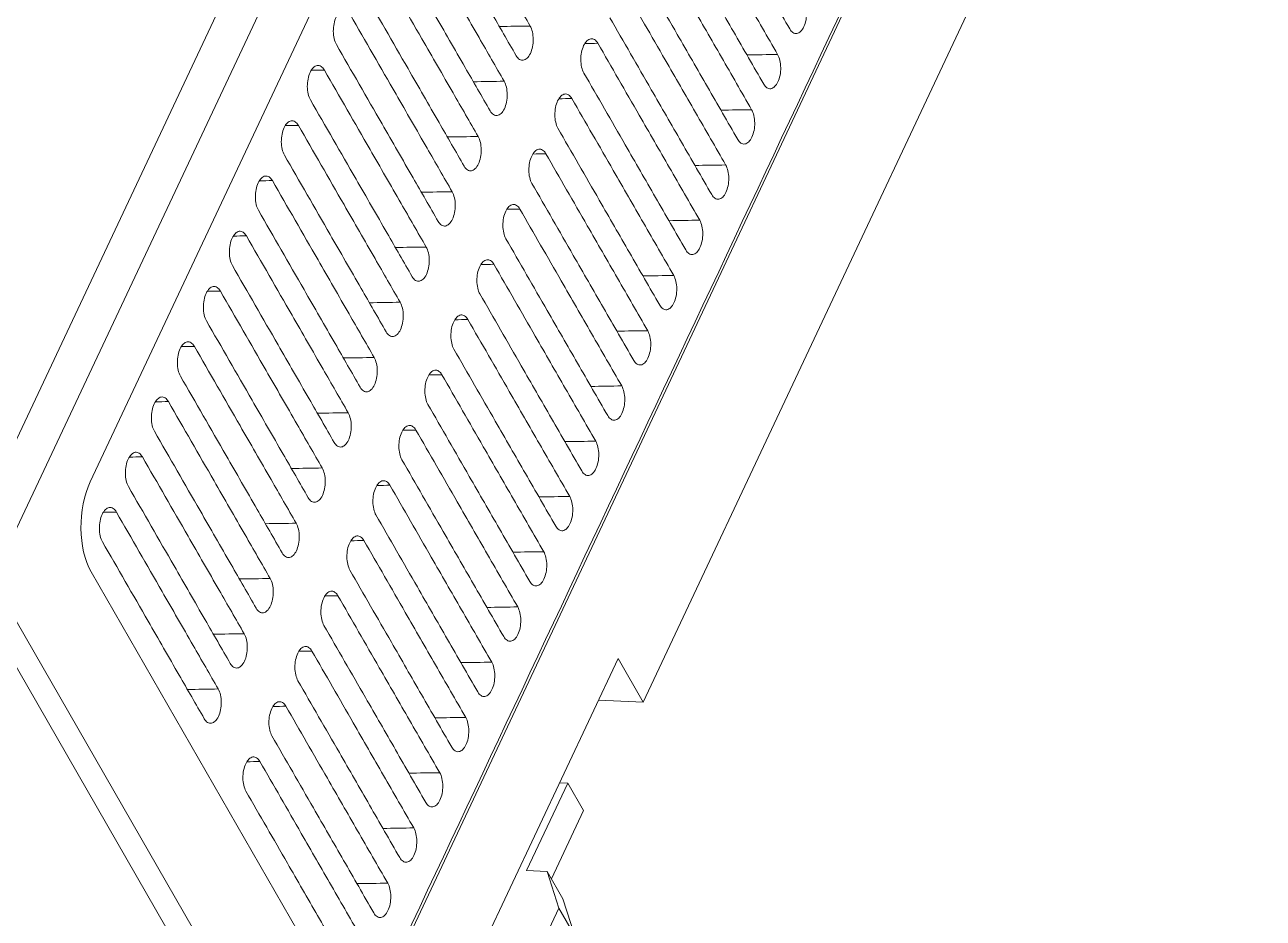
# Model space of a CAD drawing. Header units: millimetres. Extents: x -195 to 1349, y 148 to 750.
# Drawn here: x 685.1 to 746.6, y 566.8 to 611.2 of the extents above; entities that cross this region are included whole.
import ezdxf

# ---------------------------------------------------------------- set-up
doc = ezdxf.new("R2010")
doc.units = ezdxf.units.MM
doc.layers.get('0').update_dxf_attribs({"linetype": 'CONTINUOUS'})
for name, color, linetype, true_color in [('100', 7, 'CONTINUOUS', 0xffffff), ('4', 7, 'CONTINUOUS', 0xffffff), ('55', 7, 'CONTINUOUS', 0xffffff)]:
    doc.layers.add(name, color=color, linetype=linetype, true_color=true_color)

# ---------------------------------------------------------------- blocks, each defined once
blk = doc.blocks.new('gfhgfh')
at = {"layer": '100', "color": 7, "linetype": 'Continuous', "lineweight": 13}
blk.add_line((985.145, 594.333), (1115.238, 666.202), dxfattribs=at)
at = {"layer": '4', "color": 7, "linetype": 'Continuous', "lineweight": 18}
for p, q in [((1115.06, 663.411), (984.91, 591.511)), ((1105.82, 654.978), (993.41, 592.878)), ((989.607, 556.589), (1102.017, 618.689)), ((1076.651, 596.708), (1013.199, 561.654)), ((990.167, 588.313), (986.982, 557.913)), ((1013.525, 564.764), (994.932, 554.493)), ((1013.525, 564.764), (1013.199, 561.654)), ((1011.027, 563.384), (1013.199, 561.654))]:
    blk.add_line(p, q, dxfattribs=at)
at = {"layer": '4', "color": 7, "linetype": 'Continuous', "lineweight": 13}
for p, q in [((979.218, 550.762), (983.502, 591.638)), ((984.91, 591.511), (980.626, 550.636))]:
    blk.add_line(p, q, dxfattribs=at)
at = {"layer": '4', "color": 7, "linetype": 'Continuous', "lineweight": 18}
blk.add_ellipse((993.101, 589.933), major_axis=(2.478, 3.109), ratio=0.514768, start_param=0.892432, end_param=2.463228, dxfattribs=at)
for points, knots in [([(1101.883, 618.796), (1085.848, 609.938), (1069.813, 601.079), (1032.343, 580.379), (1010.908, 568.538), (989.472, 556.696)], [0, 0, 0, 0, 0.427938, 0.427938, 1, 1, 1, 1]), ([(1033.462, 612.408), (1033.265, 610.523), (1033.067, 608.639), (1032.736, 605.471), (1032.601, 604.188), (1032.358, 601.869), (1032.249, 600.833), (1032.141, 599.797)], [0, 0, 0, 0, 0.448302, 0.448302, 0.753513, 0.753513, 1, 1, 1, 1]), ([(1031.678, 611.421), (1031.48, 609.537), (1031.283, 607.653), (1030.951, 604.485), (1030.816, 603.202), (1030.573, 600.883), (1030.465, 599.847), (1030.356, 598.811)], [0, 0, 0, 0, 0.448302, 0.448302, 0.753513, 0.753513, 1, 1, 1, 1]), ([(1030.142, 610.573), (1029.945, 608.689), (1029.747, 606.804), (1029.415, 603.637), (1029.281, 602.354), (1029.038, 600.035), (1028.929, 598.999), (1028.821, 597.963)], [0, 0, 0, 0, 0.448302, 0.448302, 0.753513, 0.753513, 1, 1, 1, 1]), ([(1028.357, 609.587), (1028.16, 607.703), (1027.962, 605.818), (1027.63, 602.651), (1027.496, 601.368), (1027.253, 599.049), (1027.144, 598.013), (1027.036, 596.977)], [0, 0, 0, 0, 0.448302, 0.448302, 0.753513, 0.753513, 1, 1, 1, 1]), ([(1026.822, 608.739), (1026.624, 606.855), (1026.427, 604.97), (1026.095, 601.803), (1025.961, 600.52), (1025.717, 598.201), (1025.609, 597.165), (1025.5, 596.129)], [0, 0, 0, 0, 0.448302, 0.448302, 0.753513, 0.753513, 1, 1, 1, 1]), ([(1025.037, 607.753), (1024.839, 605.869), (1024.642, 603.984), (1024.31, 600.817), (1024.176, 599.534), (1023.933, 597.215), (1023.824, 596.179), (1023.715, 595.143)], [0, 0, 0, 0, 0.448302, 0.448302, 0.753513, 0.753513, 1, 1, 1, 1]), ([(1023.502, 606.905), (1023.514, 607.023), (1023.503, 607.126), (1023.436, 607.294), (1023.38, 607.357), (1023.233, 607.431), (1023.14, 607.443), (1022.935, 607.413), (1022.82, 607.372), (1022.587, 607.244), (1022.468, 607.156), (1022.242, 606.947), (1022.137, 606.827), (1021.953, 606.568), (1021.877, 606.433), (1021.764, 606.166), (1021.729, 606.037), (1021.717, 605.919)], [0, 0, 0, 0, 0.125, 0.125, 0.25, 0.25, 0.375, 0.375, 0.5, 0.5, 0.625, 0.625, 0.75, 0.75, 0.875, 0.875, 1, 1, 1, 1]), ([(1023.502, 606.905), (1023.304, 605.02), (1023.107, 603.136), (1022.775, 599.969), (1022.64, 598.686), (1022.397, 596.367), (1022.289, 595.33), (1022.18, 594.294)], [0, 0, 0, 0, 0.448302, 0.448302, 0.753513, 0.753513, 1, 1, 1, 1]), ([(1020.181, 605.07), (1020.194, 605.189), (1020.183, 605.292), (1020.116, 605.46), (1020.06, 605.522), (1019.913, 605.597), (1019.82, 605.608), (1019.615, 605.579), (1019.5, 605.538), (1019.267, 605.409), (1019.147, 605.321), (1018.922, 605.113), (1018.817, 604.992), (1018.632, 604.733), (1018.557, 604.598), (1018.444, 604.332), (1018.409, 604.203), (1018.396, 604.084)], [0, 0, 0, 0, 0.125, 0.125, 0.25, 0.25, 0.375, 0.375, 0.5, 0.5, 0.625, 0.625, 0.75, 0.75, 0.875, 0.875, 1, 1, 1, 1]), ([(1021.717, 605.919), (1021.519, 604.034), (1021.322, 602.15), (1020.99, 598.982), (1020.855, 597.7), (1020.612, 595.38), (1020.504, 594.344), (1020.395, 593.308)], [0, 0, 0, 0, 0.448302, 0.448302, 0.753513, 0.753513, 1, 1, 1, 1]), ([(1020.181, 605.07), (1019.984, 603.186), (1019.786, 601.302), (1019.454, 598.134), (1019.32, 596.851), (1019.077, 594.532), (1018.968, 593.496), (1018.86, 592.46)], [0, 0, 0, 0, 0.448302, 0.448302, 0.753513, 0.753513, 1, 1, 1, 1]), ([(1018.396, 604.084), (1018.199, 602.2), (1018.001, 600.316), (1017.669, 597.148), (1017.535, 595.865), (1017.292, 593.546), (1017.183, 592.51), (1017.075, 591.474)], [0, 0, 0, 0, 0.448302, 0.448302, 0.753513, 0.753513, 1, 1, 1, 1]), ([(1016.861, 603.236), (1016.873, 603.355), (1016.862, 603.458), (1016.795, 603.625), (1016.74, 603.688), (1016.592, 603.762), (1016.5, 603.774), (1016.294, 603.745), (1016.179, 603.703), (1015.947, 603.575), (1015.827, 603.487), (1015.602, 603.278), (1015.496, 603.158), (1015.312, 602.899), (1015.236, 602.764), (1015.124, 602.498), (1015.088, 602.368), (1015.076, 602.25)], [0, 0, 0, 0, 0.125, 0.125, 0.25, 0.25, 0.375, 0.375, 0.5, 0.5, 0.625, 0.625, 0.75, 0.75, 0.875, 0.875, 1, 1, 1, 1]), ([(1016.861, 603.236), (1016.663, 601.352), (1016.466, 599.467), (1016.134, 596.3), (1016, 595.017), (1015.757, 592.698), (1015.648, 591.662), (1015.539, 590.626)], [0, 0, 0, 0, 0.448302, 0.448302, 0.753513, 0.753513, 1, 1, 1, 1]), ([(1046.416, 602.812), (1046.237, 601.103), (1046.057, 599.394), (1045.748, 596.438), (1045.617, 595.191), (1045.355, 592.696), (1045.225, 591.449), (1045.094, 590.202)], [0, 0, 0, 0, 0.406548, 0.406548, 0.703274, 0.703274, 1, 1, 1, 1]), ([(1013.541, 601.402), (1013.553, 601.52), (1013.542, 601.624), (1013.475, 601.791), (1013.419, 601.854), (1013.272, 601.928), (1013.179, 601.94), (1012.974, 601.91), (1012.859, 601.869), (1012.626, 601.741), (1012.507, 601.653), (1012.281, 601.444), (1012.176, 601.324), (1011.992, 601.065), (1011.916, 600.93), (1011.804, 600.663), (1011.768, 600.534), (1011.756, 600.416)], [0, 0, 0, 0, 0.125, 0.125, 0.25, 0.25, 0.375, 0.375, 0.5, 0.5, 0.625, 0.625, 0.75, 0.75, 0.875, 0.875, 1, 1, 1, 1]), ([(1015.076, 602.25), (1014.879, 600.366), (1014.681, 598.481), (1014.349, 595.314), (1014.215, 594.031), (1013.972, 591.712), (1013.863, 590.676), (1013.754, 589.64)], [0, 0, 0, 0, 0.448302, 0.448302, 0.753513, 0.753513, 1, 1, 1, 1]), ([(1044.88, 601.964), (1044.701, 600.255), (1044.522, 598.546), (1044.212, 595.59), (1044.082, 594.343), (1043.82, 591.848), (1043.689, 590.601), (1043.559, 589.354)], [0, 0, 0, 0, 0.406548, 0.406548, 0.703274, 0.703274, 1, 1, 1, 1]), ([(1013.541, 601.402), (1013.343, 599.517), (1013.146, 597.633), (1012.814, 594.466), (1012.679, 593.183), (1012.436, 590.864), (1012.328, 589.828), (1012.219, 588.792)], [0, 0, 0, 0, 0.448302, 0.448302, 0.753513, 0.753513, 1, 1, 1, 1]), ([(1043.095, 600.978), (1042.916, 599.269), (1042.737, 597.56), (1042.427, 594.604), (1042.297, 593.357), (1042.035, 590.862), (1041.904, 589.615), (1041.774, 588.367)], [0, 0, 0, 0, 0.406548, 0.406548, 0.703274, 0.703274, 1, 1, 1, 1]), ([(1010.22, 599.568), (1010.233, 599.686), (1010.222, 599.789), (1010.155, 599.957), (1010.099, 600.019), (1009.952, 600.094), (1009.859, 600.105), (1009.654, 600.076), (1009.539, 600.035), (1009.306, 599.906), (1009.187, 599.819), (1008.961, 599.61), (1008.856, 599.49), (1008.672, 599.23), (1008.596, 599.096), (1008.483, 598.829), (1008.448, 598.7), (1008.435, 598.582)], [0, 0, 0, 0, 0.125, 0.125, 0.25, 0.25, 0.375, 0.375, 0.5, 0.5, 0.625, 0.625, 0.75, 0.75, 0.875, 0.875, 1, 1, 1, 1]), ([(1011.756, 600.416), (1011.558, 598.531), (1011.361, 596.647), (1011.029, 593.48), (1010.894, 592.197), (1010.651, 589.878), (1010.543, 588.842), (1010.434, 587.805)], [0, 0, 0, 0, 0.448302, 0.448302, 0.753513, 0.753513, 1, 1, 1, 1]), ([(1041.56, 600.13), (1041.381, 598.421), (1041.202, 596.712), (1040.892, 593.756), (1040.761, 592.508), (1040.5, 590.014), (1040.369, 588.767), (1040.238, 587.519)], [0, 0, 0, 0, 0.406548, 0.406548, 0.703274, 0.703274, 1, 1, 1, 1]), ([(1010.22, 599.568), (1010.023, 597.683), (1009.825, 595.799), (1009.493, 592.631), (1009.359, 591.349), (1009.116, 589.029), (1009.007, 587.993), (1008.899, 586.957)], [0, 0, 0, 0, 0.448302, 0.448302, 0.753513, 0.753513, 1, 1, 1, 1]), ([(1030.356, 598.811), (1030.344, 598.693), (1030.355, 598.589), (1030.421, 598.422), (1030.477, 598.359), (1030.625, 598.285), (1030.717, 598.273), (1030.923, 598.303), (1031.038, 598.344), (1031.27, 598.472), (1031.39, 598.56), (1031.615, 598.769), (1031.721, 598.889), (1031.905, 599.148), (1031.981, 599.283), (1032.093, 599.55), (1032.128, 599.679), (1032.141, 599.797)], [0, 0, 0, 0, 0.125, 0.125, 0.25, 0.25, 0.375, 0.375, 0.5, 0.5, 0.625, 0.625, 0.75, 0.75, 0.875, 0.875, 1, 1, 1, 1]), ([(1008.435, 598.582), (1008.238, 596.697), (1008.04, 594.813), (1007.709, 591.645), (1007.574, 590.362), (1007.331, 588.043), (1007.222, 587.007), (1007.114, 585.971)], [0, 0, 0, 0, 0.448302, 0.448302, 0.753513, 0.753513, 1, 1, 1, 1]), ([(1039.775, 599.144), (1039.596, 597.435), (1039.417, 595.726), (1039.107, 592.77), (1038.976, 591.522), (1038.715, 589.028), (1038.584, 587.78), (1038.453, 586.533)], [0, 0, 0, 0, 0.406548, 0.406548, 0.703274, 0.703274, 1, 1, 1, 1]), ([(1006.9, 597.733), (1006.912, 597.852), (1006.901, 597.955), (1006.835, 598.122), (1006.779, 598.185), (1006.631, 598.259), (1006.539, 598.271), (1006.333, 598.242), (1006.218, 598.201), (1005.986, 598.072), (1005.866, 597.984), (1005.641, 597.775), (1005.536, 597.655), (1005.351, 597.396), (1005.275, 597.261), (1005.163, 596.995), (1005.128, 596.866), (1005.115, 596.747)], [0, 0, 0, 0, 0.125, 0.125, 0.25, 0.25, 0.375, 0.375, 0.5, 0.5, 0.625, 0.625, 0.75, 0.75, 0.875, 0.875, 1, 1, 1, 1]), ([(1006.9, 597.733), (1006.703, 595.849), (1006.505, 593.965), (1006.173, 590.797), (1006.039, 589.514), (1005.796, 587.195), (1005.687, 586.159), (1005.579, 585.123)], [0, 0, 0, 0, 0.448302, 0.448302, 0.753513, 0.753513, 1, 1, 1, 1]), ([(1027.036, 596.977), (1027.023, 596.859), (1027.034, 596.755), (1027.101, 596.588), (1027.157, 596.525), (1027.304, 596.451), (1027.397, 596.439), (1027.602, 596.468), (1027.717, 596.51), (1027.95, 596.638), (1028.069, 596.726), (1028.295, 596.935), (1028.4, 597.055), (1028.584, 597.314), (1028.66, 597.449), (1028.773, 597.715), (1028.808, 597.845), (1028.821, 597.963)], [0, 0, 0, 0, 0.125, 0.125, 0.25, 0.25, 0.375, 0.375, 0.5, 0.5, 0.625, 0.625, 0.75, 0.75, 0.875, 0.875, 1, 1, 1, 1]), ([(1038.24, 598.295), (1038.061, 596.586), (1037.881, 594.878), (1037.572, 591.921), (1037.441, 590.674), (1037.18, 588.18), (1037.049, 586.932), (1036.918, 585.685)], [0, 0, 0, 0, 0.406548, 0.406548, 0.703274, 0.703274, 1, 1, 1, 1]), ([(1034.919, 596.461), (1034.932, 596.579), (1034.921, 596.683), (1034.854, 596.85), (1034.798, 596.913), (1034.651, 596.987), (1034.558, 596.999), (1034.353, 596.97), (1034.238, 596.928), (1034.005, 596.8), (1033.886, 596.712), (1033.66, 596.503), (1033.555, 596.383), (1033.371, 596.124), (1033.295, 595.989), (1033.182, 595.723), (1033.147, 595.593), (1033.134, 595.475)], [0, 0, 0, 0, 0.125, 0.125, 0.25, 0.25, 0.375, 0.375, 0.5, 0.5, 0.625, 0.625, 0.75, 0.75, 0.875, 0.875, 1, 1, 1, 1]), ([(1036.455, 597.309), (1036.276, 595.6), (1036.097, 593.891), (1035.787, 590.935), (1035.656, 589.688), (1035.395, 587.193), (1035.264, 585.946), (1035.133, 584.699)], [0, 0, 0, 0, 0.406548, 0.406548, 0.703274, 0.703274, 1, 1, 1, 1]), ([(1003.58, 595.899), (1003.592, 596.017), (1003.581, 596.121), (1003.514, 596.288), (1003.458, 596.351), (1003.311, 596.425), (1003.219, 596.437), (1003.013, 596.408), (1002.898, 596.366), (1002.665, 596.238), (1002.546, 596.15), (1002.321, 595.941), (1002.215, 595.821), (1002.031, 595.562), (1001.955, 595.427), (1001.843, 595.161), (1001.807, 595.031), (1001.795, 594.913)], [0, 0, 0, 0, 0.125, 0.125, 0.25, 0.25, 0.375, 0.375, 0.5, 0.5, 0.625, 0.625, 0.75, 0.75, 0.875, 0.875, 1, 1, 1, 1]), ([(1005.115, 596.747), (1004.918, 594.863), (1004.72, 592.978), (1004.388, 589.811), (1004.254, 588.528), (1004.011, 586.209), (1003.902, 585.173), (1003.794, 584.137)], [0, 0, 0, 0, 0.448302, 0.448302, 0.753513, 0.753513, 1, 1, 1, 1]), ([(1023.715, 595.143), (1023.703, 595.024), (1023.714, 594.921), (1023.781, 594.753), (1023.837, 594.691), (1023.984, 594.616), (1024.077, 594.605), (1024.282, 594.634), (1024.397, 594.675), (1024.63, 594.804), (1024.749, 594.892), (1024.975, 595.101), (1025.08, 595.221), (1025.264, 595.48), (1025.34, 595.615), (1025.452, 595.881), (1025.488, 596.01), (1025.5, 596.129)], [0, 0, 0, 0, 0.125, 0.125, 0.25, 0.25, 0.375, 0.375, 0.5, 0.5, 0.625, 0.625, 0.75, 0.75, 0.875, 0.875, 1, 1, 1, 1]), ([(1034.919, 596.461), (1034.74, 594.752), (1034.561, 593.043), (1034.251, 590.087), (1034.121, 588.84), (1033.859, 586.345), (1033.729, 585.098), (1033.598, 583.851)], [0, 0, 0, 0, 0.406548, 0.406548, 0.703274, 0.703274, 1, 1, 1, 1]), ([(1003.58, 595.899), (1003.382, 594.015), (1003.185, 592.13), (1002.853, 588.963), (1002.718, 587.68), (1002.475, 585.361), (1002.367, 584.325), (1002.258, 583.289)], [0, 0, 0, 0, 0.448302, 0.448302, 0.753513, 0.753513, 1, 1, 1, 1]), ([(1033.134, 595.475), (1032.955, 593.766), (1032.776, 592.057), (1032.466, 589.101), (1032.336, 587.854), (1032.074, 585.359), (1031.944, 584.112), (1031.813, 582.865)], [0, 0, 0, 0, 0.406548, 0.406548, 0.703274, 0.703274, 1, 1, 1, 1]), ([(1000.259, 594.065), (1000.272, 594.183), (1000.261, 594.286), (1000.194, 594.454), (1000.138, 594.517), (999.991, 594.591), (999.898, 594.603), (999.693, 594.573), (999.578, 594.532), (999.345, 594.404), (999.226, 594.316), (999, 594.107), (998.895, 593.987), (998.711, 593.728), (998.635, 593.593), (998.522, 593.326), (998.487, 593.197), (998.475, 593.079)], [0, 0, 0, 0, 0.125, 0.125, 0.25, 0.25, 0.375, 0.375, 0.5, 0.5, 0.625, 0.625, 0.75, 0.75, 0.875, 0.875, 1, 1, 1, 1]), ([(1001.795, 594.913), (1001.597, 593.029), (1001.4, 591.144), (1001.068, 587.977), (1000.933, 586.694), (1000.69, 584.375), (1000.582, 583.339), (1000.473, 582.303)], [0, 0, 0, 0, 0.448302, 0.448302, 0.753513, 0.753513, 1, 1, 1, 1]), ([(1031.599, 594.627), (1031.611, 594.745), (1031.6, 594.848), (1031.534, 595.016), (1031.478, 595.079), (1031.33, 595.153), (1031.238, 595.165), (1031.032, 595.135), (1030.917, 595.094), (1030.685, 594.966), (1030.565, 594.878), (1030.34, 594.669), (1030.235, 594.549), (1030.05, 594.29), (1029.974, 594.155), (1029.862, 593.888), (1029.827, 593.759), (1029.814, 593.641)], [0, 0, 0, 0, 0.125, 0.125, 0.25, 0.25, 0.375, 0.375, 0.5, 0.5, 0.625, 0.625, 0.75, 0.75, 0.875, 0.875, 1, 1, 1, 1]), ([(1031.599, 594.627), (1031.42, 592.918), (1031.241, 591.209), (1030.931, 588.253), (1030.8, 587.006), (1030.539, 584.511), (1030.408, 583.264), (1030.277, 582.016)], [0, 0, 0, 0, 0.406548, 0.406548, 0.703274, 0.703274, 1, 1, 1, 1]), ([(1000.259, 594.065), (1000.062, 592.18), (999.865, 590.296), (999.533, 587.129), (999.398, 585.846), (999.155, 583.527), (999.047, 582.491), (998.938, 581.454)], [0, 0, 0, 0, 0.448302, 0.448302, 0.753513, 0.753513, 1, 1, 1, 1]), ([(1020.395, 593.308), (1020.383, 593.19), (1020.394, 593.087), (1020.461, 592.919), (1020.516, 592.856), (1020.664, 592.782), (1020.756, 592.77), (1020.962, 592.8), (1021.077, 592.841), (1021.309, 592.97), (1021.429, 593.057), (1021.654, 593.266), (1021.76, 593.386), (1021.944, 593.645), (1022.02, 593.78), (1022.132, 594.047), (1022.168, 594.176), (1022.18, 594.294)], [0, 0, 0, 0, 0.125, 0.125, 0.25, 0.25, 0.375, 0.375, 0.5, 0.5, 0.625, 0.625, 0.75, 0.75, 0.875, 0.875, 1, 1, 1, 1]), ([(998.475, 593.079), (998.277, 591.194), (998.08, 589.31), (997.748, 586.143), (997.613, 584.86), (997.37, 582.541), (997.262, 581.504), (997.153, 580.468)], [0, 0, 0, 0, 0.448302, 0.448302, 0.753513, 0.753513, 1, 1, 1, 1]), ([(1028.279, 592.793), (1028.291, 592.911), (1028.28, 593.014), (1028.213, 593.182), (1028.157, 593.244), (1028.01, 593.319), (1027.917, 593.33), (1027.712, 593.301), (1027.597, 593.26), (1027.364, 593.131), (1027.245, 593.044), (1027.02, 592.835), (1026.914, 592.715), (1026.73, 592.455), (1026.654, 592.321), (1026.542, 592.054), (1026.506, 591.925), (1026.494, 591.806)], [0, 0, 0, 0, 0.125, 0.125, 0.25, 0.25, 0.375, 0.375, 0.5, 0.5, 0.625, 0.625, 0.75, 0.75, 0.875, 0.875, 1, 1, 1, 1]), ([(1029.814, 593.641), (1029.635, 591.932), (1029.456, 590.223), (1029.146, 587.267), (1029.015, 586.019), (1028.754, 583.525), (1028.623, 582.278), (1028.493, 581.03)], [0, 0, 0, 0, 0.406548, 0.406548, 0.703274, 0.703274, 1, 1, 1, 1]), ([(996.939, 592.231), (996.952, 592.349), (996.941, 592.452), (996.874, 592.62), (996.818, 592.682), (996.67, 592.757), (996.578, 592.768), (996.373, 592.739), (996.258, 592.698), (996.025, 592.569), (995.905, 592.482), (995.68, 592.273), (995.575, 592.153), (995.39, 591.893), (995.315, 591.759), (995.202, 591.492), (995.167, 591.363), (995.154, 591.244)], [0, 0, 0, 0, 0.125, 0.125, 0.25, 0.25, 0.375, 0.375, 0.5, 0.5, 0.625, 0.625, 0.75, 0.75, 0.875, 0.875, 1, 1, 1, 1]), ([(1017.075, 591.474), (1017.062, 591.356), (1017.073, 591.252), (1017.14, 591.085), (1017.196, 591.022), (1017.343, 590.948), (1017.436, 590.936), (1017.641, 590.965), (1017.756, 591.007), (1017.989, 591.135), (1018.109, 591.223), (1018.334, 591.432), (1018.439, 591.552), (1018.624, 591.811), (1018.699, 591.946), (1018.812, 592.213), (1018.847, 592.342), (1018.86, 592.46)], [0, 0, 0, 0, 0.125, 0.125, 0.25, 0.25, 0.375, 0.375, 0.5, 0.5, 0.625, 0.625, 0.75, 0.75, 0.875, 0.875, 1, 1, 1, 1]), ([(1028.279, 592.793), (1028.1, 591.084), (1027.921, 589.375), (1027.611, 586.419), (1027.48, 585.171), (1027.219, 582.677), (1027.088, 581.429), (1026.957, 580.182)], [0, 0, 0, 0, 0.406548, 0.406548, 0.703274, 0.703274, 1, 1, 1, 1]), ([(996.939, 592.231), (996.742, 590.346), (996.544, 588.462), (996.212, 585.294), (996.078, 584.011), (995.835, 581.692), (995.726, 580.656), (995.618, 579.62)], [0, 0, 0, 0, 0.448302, 0.448302, 0.753513, 0.753513, 1, 1, 1, 1]), ([(1026.494, 591.806), (1026.315, 590.098), (1026.136, 588.389), (1025.826, 585.432), (1025.695, 584.185), (1025.434, 581.691), (1025.303, 580.443), (1025.172, 579.196)], [0, 0, 0, 0, 0.406548, 0.406548, 0.703274, 0.703274, 1, 1, 1, 1]), ([(993.619, 590.396), (993.631, 590.515), (993.62, 590.618), (993.553, 590.785), (993.498, 590.848), (993.35, 590.922), (993.258, 590.934), (993.052, 590.905), (992.937, 590.864), (992.704, 590.735), (992.585, 590.647), (992.36, 590.438), (992.254, 590.318), (992.07, 590.059), (991.994, 589.924), (991.882, 589.658), (991.846, 589.529), (991.834, 589.41)], [0, 0, 0, 0, 0.125, 0.125, 0.25, 0.25, 0.375, 0.375, 0.5, 0.5, 0.625, 0.625, 0.75, 0.75, 0.875, 0.875, 1, 1, 1, 1]), ([(995.154, 591.244), (994.957, 589.36), (994.759, 587.476), (994.427, 584.308), (994.293, 583.025), (994.05, 580.706), (993.941, 579.67), (993.833, 578.634)], [0, 0, 0, 0, 0.448302, 0.448302, 0.753513, 0.753513, 1, 1, 1, 1]), ([(1024.958, 590.958), (1024.971, 591.077), (1024.96, 591.18), (1024.893, 591.347), (1024.837, 591.41), (1024.69, 591.484), (1024.597, 591.496), (1024.392, 591.467), (1024.277, 591.426), (1024.044, 591.297), (1023.925, 591.209), (1023.699, 591), (1023.594, 590.88), (1023.41, 590.621), (1023.334, 590.486), (1023.221, 590.22), (1023.186, 590.091), (1023.174, 589.972)], [0, 0, 0, 0, 0.125, 0.125, 0.25, 0.25, 0.375, 0.375, 0.5, 0.5, 0.625, 0.625, 0.75, 0.75, 0.875, 0.875, 1, 1, 1, 1]), ([(1024.958, 590.958), (1024.779, 589.249), (1024.6, 587.54), (1024.29, 584.584), (1024.16, 583.337), (1023.898, 580.842), (1023.768, 579.595), (1023.637, 578.348)], [0, 0, 0, 0, 0.406548, 0.406548, 0.703274, 0.703274, 1, 1, 1, 1]), ([(1045.094, 590.202), (1045.082, 590.083), (1045.093, 589.98), (1045.16, 589.813), (1045.215, 589.75), (1045.363, 589.676), (1045.455, 589.664), (1045.661, 589.693), (1045.776, 589.735), (1046.008, 589.863), (1046.128, 589.951), (1046.353, 590.16), (1046.459, 590.28), (1046.643, 590.539), (1046.719, 590.674), (1046.831, 590.94), (1046.867, 591.069), (1046.879, 591.188)], [0, 0, 0, 0, 0.125, 0.125, 0.25, 0.25, 0.375, 0.375, 0.5, 0.5, 0.625, 0.625, 0.75, 0.75, 0.875, 0.875, 1, 1, 1, 1]), ([(993.619, 590.396), (993.421, 588.512), (993.224, 586.627), (992.892, 583.46), (992.758, 582.177), (992.514, 579.858), (992.406, 578.822), (992.297, 577.786)], [0, 0, 0, 0, 0.448302, 0.448302, 0.753513, 0.753513, 1, 1, 1, 1]), ([(1013.754, 589.64), (1013.742, 589.521), (1013.753, 589.418), (1013.82, 589.251), (1013.876, 589.188), (1014.023, 589.114), (1014.116, 589.102), (1014.321, 589.131), (1014.436, 589.173), (1014.669, 589.301), (1014.788, 589.389), (1015.014, 589.598), (1015.119, 589.718), (1015.303, 589.977), (1015.379, 590.112), (1015.492, 590.378), (1015.527, 590.507), (1015.539, 590.626)], [0, 0, 0, 0, 0.125, 0.125, 0.25, 0.25, 0.375, 0.375, 0.5, 0.5, 0.625, 0.625, 0.75, 0.75, 0.875, 0.875, 1, 1, 1, 1]), ([(1023.174, 589.972), (1022.994, 588.263), (1022.815, 586.554), (1022.506, 583.598), (1022.375, 582.351), (1022.113, 579.856), (1021.983, 578.609), (1021.852, 577.362)], [0, 0, 0, 0, 0.406548, 0.406548, 0.703274, 0.703274, 1, 1, 1, 1]), ([(991.834, 589.41), (991.636, 587.526), (991.439, 585.641), (991.107, 582.474), (990.973, 581.191), (990.73, 578.872), (990.621, 577.836), (990.512, 576.8)], [0, 0, 0, 0, 0.448302, 0.448302, 0.753513, 0.753513, 1, 1, 1, 1]), ([(1021.638, 589.124), (1021.651, 589.242), (1021.64, 589.346), (1021.573, 589.513), (1021.517, 589.576), (1021.369, 589.65), (1021.277, 589.662), (1021.072, 589.633), (1020.957, 589.591), (1020.724, 589.463), (1020.604, 589.375), (1020.379, 589.166), (1020.274, 589.046), (1020.089, 588.787), (1020.014, 588.652), (1019.901, 588.385), (1019.866, 588.256), (1019.853, 588.138)], [0, 0, 0, 0, 0.125, 0.125, 0.25, 0.25, 0.375, 0.375, 0.5, 0.5, 0.625, 0.625, 0.75, 0.75, 0.875, 0.875, 1, 1, 1, 1]), ([(1041.774, 588.367), (1041.761, 588.249), (1041.772, 588.146), (1041.839, 587.978), (1041.895, 587.916), (1042.042, 587.841), (1042.135, 587.83), (1042.34, 587.859), (1042.455, 587.9), (1042.688, 588.029), (1042.808, 588.116), (1043.033, 588.325), (1043.138, 588.445), (1043.323, 588.705), (1043.398, 588.839), (1043.511, 589.106), (1043.546, 589.235), (1043.559, 589.354)], [0, 0, 0, 0, 0.125, 0.125, 0.25, 0.25, 0.375, 0.375, 0.5, 0.5, 0.625, 0.625, 0.75, 0.75, 0.875, 0.875, 1, 1, 1, 1]), ([(1010.434, 587.805), (1010.422, 587.687), (1010.433, 587.584), (1010.5, 587.416), (1010.556, 587.354), (1010.703, 587.279), (1010.795, 587.268), (1011.001, 587.297), (1011.116, 587.338), (1011.349, 587.467), (1011.468, 587.554), (1011.693, 587.763), (1011.799, 587.883), (1011.983, 588.143), (1012.059, 588.277), (1012.171, 588.544), (1012.207, 588.673), (1012.219, 588.792)], [0, 0, 0, 0, 0.125, 0.125, 0.25, 0.25, 0.375, 0.375, 0.5, 0.5, 0.625, 0.625, 0.75, 0.75, 0.875, 0.875, 1, 1, 1, 1]), ([(1021.638, 589.124), (1021.459, 587.415), (1021.28, 585.706), (1020.97, 582.75), (1020.839, 581.503), (1020.578, 579.008), (1020.447, 577.761), (1020.317, 576.514)], [0, 0, 0, 0, 0.406548, 0.406548, 0.703274, 0.703274, 1, 1, 1, 1]), ([(1018.318, 587.29), (1018.33, 587.408), (1018.319, 587.511), (1018.252, 587.679), (1018.197, 587.742), (1018.049, 587.816), (1017.957, 587.828), (1017.751, 587.798), (1017.636, 587.757), (1017.403, 587.629), (1017.284, 587.541), (1017.059, 587.332), (1016.953, 587.212), (1016.769, 586.953), (1016.693, 586.818), (1016.581, 586.551), (1016.545, 586.422), (1016.533, 586.304)], [0, 0, 0, 0, 0.125, 0.125, 0.25, 0.25, 0.375, 0.375, 0.5, 0.5, 0.625, 0.625, 0.75, 0.75, 0.875, 0.875, 1, 1, 1, 1]), ([(1019.853, 588.138), (1019.674, 586.429), (1019.495, 584.72), (1019.185, 581.764), (1019.055, 580.517), (1018.793, 578.022), (1018.662, 576.775), (1018.532, 575.528)], [0, 0, 0, 0, 0.406548, 0.406548, 0.703274, 0.703274, 1, 1, 1, 1]), ([(1007.114, 585.971), (1007.101, 585.853), (1007.113, 585.75), (1007.179, 585.582), (1007.235, 585.519), (1007.383, 585.445), (1007.475, 585.433), (1007.681, 585.463), (1007.795, 585.504), (1008.028, 585.632), (1008.148, 585.72), (1008.373, 585.929), (1008.478, 586.049), (1008.663, 586.308), (1008.739, 586.443), (1008.851, 586.71), (1008.886, 586.839), (1008.899, 586.957)], [0, 0, 0, 0, 0.125, 0.125, 0.25, 0.25, 0.375, 0.375, 0.5, 0.5, 0.625, 0.625, 0.75, 0.75, 0.875, 0.875, 1, 1, 1, 1]), ([(1018.318, 587.29), (1018.139, 585.581), (1017.96, 583.872), (1017.65, 580.916), (1017.519, 579.668), (1017.258, 577.174), (1017.127, 575.927), (1016.996, 574.679)], [0, 0, 0, 0, 0.406548, 0.406548, 0.703274, 0.703274, 1, 1, 1, 1]), ([(1038.453, 586.533), (1038.441, 586.415), (1038.452, 586.312), (1038.519, 586.144), (1038.575, 586.081), (1038.722, 586.007), (1038.815, 585.995), (1039.02, 586.025), (1039.135, 586.066), (1039.368, 586.194), (1039.487, 586.282), (1039.713, 586.491), (1039.818, 586.611), (1040.002, 586.87), (1040.078, 587.005), (1040.191, 587.272), (1040.226, 587.401), (1040.238, 587.519)], [0, 0, 0, 0, 0.125, 0.125, 0.25, 0.25, 0.375, 0.375, 0.5, 0.5, 0.625, 0.625, 0.75, 0.75, 0.875, 0.875, 1, 1, 1, 1]), ([(1016.533, 586.304), (1016.354, 584.595), (1016.175, 582.886), (1015.865, 579.93), (1015.734, 578.682), (1015.473, 576.188), (1015.342, 574.941), (1015.211, 573.693)], [0, 0, 0, 0, 0.406548, 0.406548, 0.703274, 0.703274, 1, 1, 1, 1]), ([(1014.998, 585.455), (1015.01, 585.574), (1014.999, 585.677), (1014.932, 585.845), (1014.876, 585.907), (1014.729, 585.982), (1014.636, 585.993), (1014.431, 585.964), (1014.316, 585.923), (1014.083, 585.794), (1013.964, 585.706), (1013.738, 585.497), (1013.633, 585.377), (1013.449, 585.118), (1013.373, 584.983), (1013.26, 584.717), (1013.225, 584.588), (1013.213, 584.469)], [0, 0, 0, 0, 0.125, 0.125, 0.25, 0.25, 0.375, 0.375, 0.5, 0.5, 0.625, 0.625, 0.75, 0.75, 0.875, 0.875, 1, 1, 1, 1]), ([(1014.998, 585.455), (1014.818, 583.747), (1014.639, 582.038), (1014.33, 579.081), (1014.199, 577.834), (1013.937, 575.34), (1013.807, 574.092), (1013.676, 572.845)], [0, 0, 0, 0, 0.406548, 0.406548, 0.703274, 0.703274, 1, 1, 1, 1]), ([(1035.133, 584.699), (1035.121, 584.581), (1035.132, 584.477), (1035.199, 584.31), (1035.255, 584.247), (1035.402, 584.173), (1035.494, 584.161), (1035.7, 584.19), (1035.815, 584.232), (1036.048, 584.36), (1036.167, 584.448), (1036.392, 584.657), (1036.498, 584.777), (1036.682, 585.036), (1036.758, 585.171), (1036.87, 585.437), (1036.906, 585.567), (1036.918, 585.685)], [0, 0, 0, 0, 0.125, 0.125, 0.25, 0.25, 0.375, 0.375, 0.5, 0.5, 0.625, 0.625, 0.75, 0.75, 0.875, 0.875, 1, 1, 1, 1]), ([(1003.794, 584.137), (1003.781, 584.019), (1003.792, 583.915), (1003.859, 583.748), (1003.915, 583.685), (1004.062, 583.611), (1004.155, 583.599), (1004.36, 583.628), (1004.475, 583.67), (1004.708, 583.798), (1004.827, 583.886), (1005.053, 584.095), (1005.158, 584.215), (1005.342, 584.474), (1005.418, 584.609), (1005.531, 584.876), (1005.566, 585.005), (1005.579, 585.123)], [0, 0, 0, 0, 0.125, 0.125, 0.25, 0.25, 0.375, 0.375, 0.5, 0.5, 0.625, 0.625, 0.75, 0.75, 0.875, 0.875, 1, 1, 1, 1]), ([(1011.677, 583.621), (1011.69, 583.74), (1011.679, 583.843), (1011.612, 584.01), (1011.556, 584.073), (1011.409, 584.147), (1011.316, 584.159), (1011.111, 584.13), (1010.996, 584.088), (1010.763, 583.96), (1010.643, 583.872), (1010.418, 583.663), (1010.313, 583.543), (1010.128, 583.284), (1010.053, 583.149), (1009.94, 582.883), (1009.905, 582.753), (1009.892, 582.635)], [0, 0, 0, 0, 0.125, 0.125, 0.25, 0.25, 0.375, 0.375, 0.5, 0.5, 0.625, 0.625, 0.75, 0.75, 0.875, 0.875, 1, 1, 1, 1]), ([(1013.213, 584.469), (1013.034, 582.76), (1012.854, 581.052), (1012.545, 578.095), (1012.414, 576.848), (1012.152, 574.354), (1012.022, 573.106), (1011.891, 571.859)], [0, 0, 0, 0, 0.406548, 0.406548, 0.703274, 0.703274, 1, 1, 1, 1]), ([(1031.813, 582.865), (1031.8, 582.746), (1031.812, 582.643), (1031.878, 582.476), (1031.934, 582.413), (1032.082, 582.339), (1032.174, 582.327), (1032.38, 582.356), (1032.494, 582.397), (1032.727, 582.526), (1032.847, 582.614), (1033.072, 582.823), (1033.177, 582.943), (1033.362, 583.202), (1033.438, 583.337), (1033.55, 583.603), (1033.585, 583.732), (1033.598, 583.851)], [0, 0, 0, 0, 0.125, 0.125, 0.25, 0.25, 0.375, 0.375, 0.5, 0.5, 0.625, 0.625, 0.75, 0.75, 0.875, 0.875, 1, 1, 1, 1]), ([(1000.473, 582.303), (1000.461, 582.184), (1000.472, 582.081), (1000.539, 581.914), (1000.595, 581.851), (1000.742, 581.777), (1000.835, 581.765), (1001.04, 581.794), (1001.155, 581.835), (1001.388, 581.964), (1001.507, 582.052), (1001.733, 582.261), (1001.838, 582.381), (1002.022, 582.64), (1002.098, 582.775), (1002.21, 583.041), (1002.246, 583.17), (1002.258, 583.289)], [0, 0, 0, 0, 0.125, 0.125, 0.25, 0.25, 0.375, 0.375, 0.5, 0.5, 0.625, 0.625, 0.75, 0.75, 0.875, 0.875, 1, 1, 1, 1]), ([(1011.677, 583.621), (1011.498, 581.912), (1011.319, 580.203), (1011.009, 577.247), (1010.879, 576), (1010.617, 573.505), (1010.486, 572.258), (1010.356, 571.011)], [0, 0, 0, 0, 0.406548, 0.406548, 0.703274, 0.703274, 1, 1, 1, 1]), ([(1008.357, 581.787), (1008.369, 581.905), (1008.358, 582.009), (1008.291, 582.176), (1008.236, 582.239), (1008.088, 582.313), (1007.996, 582.325), (1007.79, 582.295), (1007.675, 582.254), (1007.443, 582.126), (1007.323, 582.038), (1007.098, 581.829), (1006.992, 581.709), (1006.808, 581.45), (1006.732, 581.315), (1006.62, 581.048), (1006.584, 580.919), (1006.572, 580.801)], [0, 0, 0, 0, 0.125, 0.125, 0.25, 0.25, 0.375, 0.375, 0.5, 0.5, 0.625, 0.625, 0.75, 0.75, 0.875, 0.875, 1, 1, 1, 1]), ([(1009.892, 582.635), (1009.713, 580.926), (1009.534, 579.217), (1009.224, 576.261), (1009.094, 575.014), (1008.832, 572.519), (1008.701, 571.272), (1008.571, 570.025)], [0, 0, 0, 0, 0.406548, 0.406548, 0.703274, 0.703274, 1, 1, 1, 1]), ([(1008.357, 581.787), (1008.178, 580.078), (1007.999, 578.369), (1007.689, 575.413), (1007.558, 574.166), (1007.297, 571.671), (1007.166, 570.424), (1007.035, 569.177)], [0, 0, 0, 0, 0.406548, 0.406548, 0.703274, 0.703274, 1, 1, 1, 1]), ([(1028.493, 581.03), (1028.48, 580.912), (1028.491, 580.809), (1028.558, 580.641), (1028.614, 580.579), (1028.761, 580.504), (1028.854, 580.493), (1029.059, 580.522), (1029.174, 580.563), (1029.407, 580.692), (1029.526, 580.779), (1029.752, 580.988), (1029.857, 581.108), (1030.041, 581.368), (1030.117, 581.502), (1030.23, 581.769), (1030.265, 581.898), (1030.277, 582.016)], [0, 0, 0, 0, 0.125, 0.125, 0.25, 0.25, 0.375, 0.375, 0.5, 0.5, 0.625, 0.625, 0.75, 0.75, 0.875, 0.875, 1, 1, 1, 1]), ([(997.153, 580.468), (997.141, 580.35), (997.152, 580.247), (997.218, 580.079), (997.274, 580.017), (997.422, 579.942), (997.514, 579.931), (997.72, 579.96), (997.835, 580.001), (998.067, 580.13), (998.187, 580.217), (998.412, 580.426), (998.518, 580.546), (998.702, 580.806), (998.778, 580.94), (998.89, 581.207), (998.926, 581.336), (998.938, 581.454)], [0, 0, 0, 0, 0.125, 0.125, 0.25, 0.25, 0.375, 0.375, 0.5, 0.5, 0.625, 0.625, 0.75, 0.75, 0.875, 0.875, 1, 1, 1, 1]), ([(1006.572, 580.801), (1006.393, 579.092), (1006.214, 577.383), (1005.904, 574.427), (1005.773, 573.18), (1005.512, 570.685), (1005.381, 569.438), (1005.25, 568.19)], [0, 0, 0, 0, 0.406548, 0.406548, 0.703274, 0.703274, 1, 1, 1, 1]), ([(1005.037, 579.953), (1005.049, 580.071), (1005.038, 580.174), (1004.971, 580.342), (1004.915, 580.404), (1004.768, 580.479), (1004.675, 580.49), (1004.47, 580.461), (1004.355, 580.42), (1004.122, 580.291), (1004.003, 580.204), (1003.777, 579.995), (1003.672, 579.875), (1003.488, 579.615), (1003.412, 579.481), (1003.3, 579.214), (1003.264, 579.085), (1003.252, 578.967)], [0, 0, 0, 0, 0.125, 0.125, 0.25, 0.25, 0.375, 0.375, 0.5, 0.5, 0.625, 0.625, 0.75, 0.75, 0.875, 0.875, 1, 1, 1, 1]), ([(1025.172, 579.196), (1025.16, 579.078), (1025.171, 578.974), (1025.238, 578.807), (1025.294, 578.744), (1025.441, 578.67), (1025.534, 578.658), (1025.739, 578.688), (1025.854, 578.729), (1026.087, 578.857), (1026.206, 578.945), (1026.432, 579.154), (1026.537, 579.274), (1026.721, 579.533), (1026.797, 579.668), (1026.909, 579.935), (1026.945, 580.064), (1026.957, 580.182)], [0, 0, 0, 0, 0.125, 0.125, 0.25, 0.25, 0.375, 0.375, 0.5, 0.5, 0.625, 0.625, 0.75, 0.75, 0.875, 0.875, 1, 1, 1, 1]), ([(993.833, 578.634), (993.82, 578.516), (993.831, 578.412), (993.898, 578.245), (993.954, 578.182), (994.101, 578.108), (994.194, 578.096), (994.399, 578.126), (994.514, 578.167), (994.747, 578.295), (994.866, 578.383), (995.092, 578.592), (995.197, 578.712), (995.381, 578.971), (995.457, 579.106), (995.57, 579.373), (995.605, 579.502), (995.618, 579.62)], [0, 0, 0, 0, 0.125, 0.125, 0.25, 0.25, 0.375, 0.375, 0.5, 0.5, 0.625, 0.625, 0.75, 0.75, 0.875, 0.875, 1, 1, 1, 1]), ([(1005.037, 579.953), (1004.858, 578.244), (1004.678, 576.535), (1004.369, 573.579), (1004.238, 572.331), (1003.977, 569.837), (1003.846, 568.59), (1003.715, 567.342)], [0, 0, 0, 0, 0.406548, 0.406548, 0.703274, 0.703274, 1, 1, 1, 1]), ([(1001.716, 578.118), (1001.729, 578.237), (1001.718, 578.34), (1001.651, 578.507), (1001.595, 578.57), (1001.448, 578.644), (1001.355, 578.656), (1001.15, 578.627), (1001.035, 578.586), (1000.802, 578.457), (1000.683, 578.369), (1000.457, 578.16), (1000.352, 578.04), (1000.168, 577.781), (1000.092, 577.646), (999.979, 577.38), (999.944, 577.251), (999.931, 577.132)], [0, 0, 0, 0, 0.125, 0.125, 0.25, 0.25, 0.375, 0.375, 0.5, 0.5, 0.625, 0.625, 0.75, 0.75, 0.875, 0.875, 1, 1, 1, 1]), ([(1003.252, 578.967), (1003.073, 577.258), (1002.894, 575.549), (1002.584, 572.593), (1002.453, 571.345), (1002.192, 568.851), (1002.061, 567.603), (1001.93, 566.356)], [0, 0, 0, 0, 0.406548, 0.406548, 0.703274, 0.703274, 1, 1, 1, 1]), ([(990.512, 576.8), (990.5, 576.681), (990.511, 576.578), (990.578, 576.411), (990.634, 576.348), (990.781, 576.274), (990.874, 576.262), (991.079, 576.291), (991.194, 576.333), (991.427, 576.461), (991.546, 576.549), (991.772, 576.758), (991.877, 576.878), (992.061, 577.137), (992.137, 577.272), (992.249, 577.538), (992.285, 577.668), (992.297, 577.786)], [0, 0, 0, 0, 0.125, 0.125, 0.25, 0.25, 0.375, 0.375, 0.5, 0.5, 0.625, 0.625, 0.75, 0.75, 0.875, 0.875, 1, 1, 1, 1]), ([(1001.716, 578.118), (1001.537, 576.409), (1001.358, 574.701), (1001.048, 571.744), (1000.918, 570.497), (1000.656, 568.003), (1000.526, 566.755), (1000.395, 565.508)], [0, 0, 0, 0, 0.406548, 0.406548, 0.703274, 0.703274, 1, 1, 1, 1]), ([(1021.852, 577.362), (1021.84, 577.243), (1021.851, 577.14), (1021.917, 576.973), (1021.973, 576.91), (1022.121, 576.836), (1022.213, 576.824), (1022.419, 576.853), (1022.534, 576.895), (1022.766, 577.023), (1022.886, 577.111), (1023.111, 577.32), (1023.217, 577.44), (1023.401, 577.699), (1023.477, 577.834), (1023.589, 578.1), (1023.624, 578.23), (1023.637, 578.348)], [0, 0, 0, 0, 0.125, 0.125, 0.25, 0.25, 0.375, 0.375, 0.5, 0.5, 0.625, 0.625, 0.75, 0.75, 0.875, 0.875, 1, 1, 1, 1]), ([(999.931, 577.132), (999.752, 575.423), (999.573, 573.714), (999.263, 570.758), (999.133, 569.511), (998.871, 567.016), (998.741, 565.769), (998.61, 564.522)], [0, 0, 0, 0, 0.406548, 0.406548, 0.703274, 0.703274, 1, 1, 1, 1]), ([(998.396, 576.284), (998.408, 576.402), (998.397, 576.506), (998.331, 576.673), (998.275, 576.736), (998.127, 576.81), (998.035, 576.822), (997.829, 576.793), (997.714, 576.751), (997.482, 576.623), (997.362, 576.535), (997.137, 576.326), (997.032, 576.206), (996.847, 575.947), (996.771, 575.812), (996.659, 575.546), (996.624, 575.416), (996.611, 575.298)], [0, 0, 0, 0, 0.125, 0.125, 0.25, 0.25, 0.375, 0.375, 0.5, 0.5, 0.625, 0.625, 0.75, 0.75, 0.875, 0.875, 1, 1, 1, 1]), ([(998.396, 576.284), (998.217, 574.575), (998.038, 572.866), (997.728, 569.91), (997.597, 568.663), (997.336, 566.168), (997.205, 564.921), (997.075, 563.674)], [0, 0, 0, 0, 0.406548, 0.406548, 0.703274, 0.703274, 1, 1, 1, 1]), ([(1018.532, 575.528), (1018.519, 575.409), (1018.53, 575.306), (1018.597, 575.138), (1018.653, 575.076), (1018.8, 575.001), (1018.893, 574.99), (1019.098, 575.019), (1019.213, 575.06), (1019.446, 575.189), (1019.565, 575.277), (1019.791, 575.486), (1019.896, 575.606), (1020.08, 575.865), (1020.156, 576), (1020.269, 576.266), (1020.304, 576.395), (1020.317, 576.514)], [0, 0, 0, 0, 0.125, 0.125, 0.25, 0.25, 0.375, 0.375, 0.5, 0.5, 0.625, 0.625, 0.75, 0.75, 0.875, 0.875, 1, 1, 1, 1]), ([(995.076, 574.45), (995.088, 574.568), (995.077, 574.671), (995.01, 574.839), (994.954, 574.902), (994.807, 574.976), (994.715, 574.988), (994.509, 574.958), (994.394, 574.917), (994.161, 574.789), (994.042, 574.701), (993.817, 574.492), (993.711, 574.372), (993.527, 574.113), (993.451, 573.978), (993.339, 573.711), (993.303, 573.582), (993.291, 573.464)], [0, 0, 0, 0, 0.125, 0.125, 0.25, 0.25, 0.375, 0.375, 0.5, 0.5, 0.625, 0.625, 0.75, 0.75, 0.875, 0.875, 1, 1, 1, 1]), ([(996.611, 575.298), (996.432, 573.589), (996.253, 571.88), (995.943, 568.924), (995.812, 567.677), (995.551, 565.182), (995.42, 563.935), (995.29, 562.688)], [0, 0, 0, 0, 0.406548, 0.406548, 0.703274, 0.703274, 1, 1, 1, 1]), ([(1015.211, 573.693), (1015.199, 573.575), (1015.21, 573.472), (1015.277, 573.304), (1015.333, 573.241), (1015.48, 573.167), (1015.573, 573.155), (1015.778, 573.185), (1015.893, 573.226), (1016.126, 573.354), (1016.245, 573.442), (1016.471, 573.651), (1016.576, 573.771), (1016.76, 574.03), (1016.836, 574.165), (1016.948, 574.432), (1016.984, 574.561), (1016.996, 574.679)], [0, 0, 0, 0, 0.125, 0.125, 0.25, 0.25, 0.375, 0.375, 0.5, 0.5, 0.625, 0.625, 0.75, 0.75, 0.875, 0.875, 1, 1, 1, 1]), ([(995.076, 574.45), (994.897, 572.741), (994.718, 571.032), (994.408, 568.076), (994.277, 566.829), (994.016, 564.334), (993.885, 563.087), (993.754, 561.839)], [0, 0, 0, 0, 0.406548, 0.406548, 0.703274, 0.703274, 1, 1, 1, 1]), ([(991.755, 572.616), (991.768, 572.734), (991.757, 572.837), (991.69, 573.005), (991.634, 573.067), (991.487, 573.142), (991.394, 573.153), (991.189, 573.124), (991.074, 573.083), (990.841, 572.954), (990.722, 572.867), (990.496, 572.658), (990.391, 572.538), (990.207, 572.278), (990.131, 572.144), (990.018, 571.877), (989.983, 571.748), (989.971, 571.629)], [0, 0, 0, 0, 0.125, 0.125, 0.25, 0.25, 0.375, 0.375, 0.5, 0.5, 0.625, 0.625, 0.75, 0.75, 0.875, 0.875, 1, 1, 1, 1]), ([(993.291, 573.464), (993.112, 571.755), (992.933, 570.046), (992.623, 567.09), (992.492, 565.842), (992.231, 563.348), (992.1, 562.101), (991.969, 560.853)], [0, 0, 0, 0, 0.406548, 0.406548, 0.703274, 0.703274, 1, 1, 1, 1]), ([(991.755, 572.616), (991.576, 570.907), (991.397, 569.198), (991.087, 566.242), (990.957, 564.994), (990.695, 562.5), (990.565, 561.252), (990.434, 560.005)], [0, 0, 0, 0, 0.406548, 0.406548, 0.703274, 0.703274, 1, 1, 1, 1]), ([(1011.891, 571.859), (1011.879, 571.741), (1011.89, 571.637), (1011.957, 571.47), (1012.012, 571.407), (1012.16, 571.333), (1012.252, 571.321), (1012.458, 571.35), (1012.573, 571.392), (1012.805, 571.52), (1012.925, 571.608), (1013.15, 571.817), (1013.256, 571.937), (1013.44, 572.196), (1013.516, 572.331), (1013.628, 572.598), (1013.664, 572.727), (1013.676, 572.845)], [0, 0, 0, 0, 0.125, 0.125, 0.25, 0.25, 0.375, 0.375, 0.5, 0.5, 0.625, 0.625, 0.75, 0.75, 0.875, 0.875, 1, 1, 1, 1]), ([(989.971, 571.629), (989.791, 569.921), (989.612, 568.212), (989.303, 565.255), (989.172, 564.008), (988.91, 561.514), (988.78, 560.266), (988.649, 559.019)], [0, 0, 0, 0, 0.406548, 0.406548, 0.703274, 0.703274, 1, 1, 1, 1]), ([(1008.571, 570.025), (1008.558, 569.906), (1008.569, 569.803), (1008.636, 569.636), (1008.692, 569.573), (1008.839, 569.499), (1008.932, 569.487), (1009.137, 569.516), (1009.252, 569.558), (1009.485, 569.686), (1009.605, 569.774), (1009.83, 569.983), (1009.935, 570.103), (1010.12, 570.362), (1010.195, 570.497), (1010.308, 570.763), (1010.343, 570.892), (1010.356, 571.011)], [0, 0, 0, 0, 0.125, 0.125, 0.25, 0.25, 0.375, 0.375, 0.5, 0.5, 0.625, 0.625, 0.75, 0.75, 0.875, 0.875, 1, 1, 1, 1]), ([(1005.25, 568.19), (1005.238, 568.072), (1005.249, 567.969), (1005.316, 567.801), (1005.372, 567.739), (1005.519, 567.664), (1005.612, 567.653), (1005.817, 567.682), (1005.932, 567.723), (1006.165, 567.852), (1006.284, 567.939), (1006.51, 568.148), (1006.615, 568.268), (1006.799, 568.528), (1006.875, 568.662), (1006.988, 568.929), (1007.023, 569.058), (1007.035, 569.177)], [0, 0, 0, 0, 0.125, 0.125, 0.25, 0.25, 0.375, 0.375, 0.5, 0.5, 0.625, 0.625, 0.75, 0.75, 0.875, 0.875, 1, 1, 1, 1]), ([(1001.93, 566.356), (1001.918, 566.238), (1001.929, 566.135), (1001.996, 565.967), (1002.052, 565.904), (1002.199, 565.83), (1002.291, 565.818), (1002.497, 565.848), (1002.612, 565.889), (1002.845, 566.017), (1002.964, 566.105), (1003.189, 566.314), (1003.295, 566.434), (1003.479, 566.693), (1003.555, 566.828), (1003.667, 567.095), (1003.703, 567.224), (1003.715, 567.342)], [0, 0, 0, 0, 0.125, 0.125, 0.25, 0.25, 0.375, 0.375, 0.5, 0.5, 0.625, 0.625, 0.75, 0.75, 0.875, 0.875, 1, 1, 1, 1]), ([(998.61, 564.522), (998.597, 564.404), (998.609, 564.3), (998.675, 564.133), (998.731, 564.07), (998.879, 563.996), (998.971, 563.984), (999.177, 564.013), (999.291, 564.055), (999.524, 564.183), (999.644, 564.271), (999.869, 564.48), (999.974, 564.6), (1000.159, 564.859), (1000.235, 564.994), (1000.347, 565.26), (1000.382, 565.39), (1000.395, 565.508)], [0, 0, 0, 0, 0.125, 0.125, 0.25, 0.25, 0.375, 0.375, 0.5, 0.5, 0.625, 0.625, 0.75, 0.75, 0.875, 0.875, 1, 1, 1, 1]), ([(995.29, 562.688), (995.277, 562.569), (995.288, 562.466), (995.355, 562.299), (995.411, 562.236), (995.558, 562.162), (995.651, 562.15), (995.856, 562.179), (995.971, 562.22), (996.204, 562.349), (996.323, 562.437), (996.549, 562.646), (996.654, 562.766), (996.838, 563.025), (996.914, 563.16), (997.027, 563.426), (997.062, 563.555), (997.075, 563.674)], [0, 0, 0, 0, 0.125, 0.125, 0.25, 0.25, 0.375, 0.375, 0.5, 0.5, 0.625, 0.625, 0.75, 0.75, 0.875, 0.875, 1, 1, 1, 1]), ([(991.969, 560.853), (991.957, 560.735), (991.968, 560.632), (992.035, 560.464), (992.091, 560.402), (992.238, 560.327), (992.331, 560.316), (992.536, 560.345), (992.651, 560.386), (992.884, 560.515), (993.003, 560.602), (993.229, 560.811), (993.334, 560.931), (993.518, 561.191), (993.594, 561.325), (993.706, 561.592), (993.742, 561.721), (993.754, 561.839)], [0, 0, 0, 0, 0.125, 0.125, 0.25, 0.25, 0.375, 0.375, 0.5, 0.5, 0.625, 0.625, 0.75, 0.75, 0.875, 0.875, 1, 1, 1, 1])]:
    blk.add_open_spline(points, degree=3, knots=knots, dxfattribs=at)
at = {"layer": '4', "color": 7, "linetype": 'Continuous', "lineweight": 13}
for points in [[(1020.181, 605.07), (1019.961, 605.224), (1019.742, 605.378), (1019.522, 605.532)], [(1016.861, 603.236), (1016.641, 603.39), (1016.421, 603.544), (1016.202, 603.698)], [(1013.541, 601.402), (1013.321, 601.556), (1013.101, 601.71), (1012.881, 601.864)], [(1030.574, 600.894), (1031.097, 600.529), (1031.619, 600.163), (1032.141, 599.797)], [(1010.22, 599.568), (1010.001, 599.722), (1009.781, 599.875), (1009.561, 600.029)], [(1027.254, 599.06), (1027.776, 598.694), (1028.298, 598.329), (1028.821, 597.963)], [(1006.9, 597.733), (1006.68, 597.887), (1006.461, 598.041), (1006.241, 598.195)], [(1023.934, 597.226), (1024.456, 596.86), (1024.978, 596.494), (1025.5, 596.129)], [(1034.919, 596.461), (1034.7, 596.615), (1034.48, 596.769), (1034.26, 596.923)], [(1003.58, 595.899), (1003.36, 596.053), (1003.14, 596.207), (1002.92, 596.361)], [(1020.613, 595.392), (1021.136, 595.026), (1021.658, 594.66), (1022.18, 594.294)], [(1031.599, 594.627), (1031.379, 594.781), (1031.16, 594.935), (1030.94, 595.089)], [(1000.259, 594.065), (1000.04, 594.219), (999.82, 594.373), (999.6, 594.527)], [(1017.293, 593.557), (1017.815, 593.192), (1018.338, 592.826), (1018.86, 592.46)], [(1028.279, 592.793), (1028.059, 592.946), (1027.839, 593.1), (1027.619, 593.254)], [(996.939, 592.231), (996.719, 592.384), (996.5, 592.538), (996.28, 592.692)], [(1013.973, 591.723), (1014.495, 591.357), (1015.017, 590.992), (1015.539, 590.626)], [(993.619, 590.396), (993.399, 590.55), (993.179, 590.704), (992.96, 590.858)], [(1024.958, 590.958), (1024.739, 591.112), (1024.519, 591.266), (1024.299, 591.42)], [(1041.992, 590.451), (1042.514, 590.085), (1043.036, 589.719), (1043.559, 589.354)], [(1010.653, 589.889), (1011.175, 589.523), (1011.697, 589.157), (1012.219, 588.792)], [(1021.638, 589.124), (1021.418, 589.278), (1021.199, 589.432), (1020.979, 589.586)], [(1038.672, 588.617), (1039.194, 588.251), (1039.716, 587.885), (1040.238, 587.519)], [(1007.332, 588.055), (1007.854, 587.689), (1008.377, 587.323), (1008.899, 586.957)], [(1018.318, 587.29), (1018.098, 587.444), (1017.878, 587.598), (1017.659, 587.751)], [(1004.012, 586.22), (1004.534, 585.855), (1005.056, 585.489), (1005.579, 585.123)], [(1035.352, 586.782), (1035.874, 586.417), (1036.396, 586.051), (1036.918, 585.685)], [(1014.998, 585.455), (1014.778, 585.609), (1014.558, 585.763), (1014.338, 585.917)], [(1032.031, 584.948), (1032.553, 584.582), (1033.076, 584.216), (1033.598, 583.851)], [(1000.692, 584.386), (1001.214, 584.02), (1001.736, 583.654), (1002.258, 583.289)], [(1011.677, 583.621), (1011.457, 583.775), (1011.238, 583.929), (1011.018, 584.083)], [(1028.711, 583.114), (1029.233, 582.748), (1029.755, 582.382), (1030.277, 582.016)], [(997.371, 582.552), (997.894, 582.186), (998.416, 581.82), (998.938, 581.454)], [(1008.357, 581.787), (1008.137, 581.941), (1007.917, 582.095), (1007.698, 582.249)], [(1025.391, 581.279), (1025.913, 580.914), (1026.435, 580.548), (1026.957, 580.182)], [(994.051, 580.717), (994.573, 580.352), (995.095, 579.986), (995.618, 579.62)], [(1005.037, 579.953), (1004.817, 580.107), (1004.597, 580.26), (1004.377, 580.414)], [(1022.07, 579.445), (1022.593, 579.079), (1023.115, 578.714), (1023.637, 578.348)], [(990.731, 578.883), (991.253, 578.517), (991.775, 578.152), (992.297, 577.786)], [(1001.716, 578.118), (1001.497, 578.272), (1001.277, 578.426), (1001.057, 578.58)], [(1018.75, 577.611), (1019.272, 577.245), (1019.794, 576.879), (1020.317, 576.514)], [(998.396, 576.284), (998.176, 576.438), (997.957, 576.592), (997.737, 576.746)], [(1015.43, 575.777), (1015.952, 575.411), (1016.474, 575.045), (1016.996, 574.679)], [(995.076, 574.45), (994.856, 574.604), (994.636, 574.758), (994.416, 574.912)], [(1012.109, 573.942), (1012.632, 573.577), (1013.154, 573.211), (1013.676, 572.845)], [(991.755, 572.616), (991.536, 572.769), (991.316, 572.923), (991.096, 573.077)], [(1008.789, 572.108), (1009.311, 571.742), (1009.834, 571.377), (1010.356, 571.011)], [(1005.469, 570.274), (1005.991, 569.908), (1006.513, 569.542), (1007.035, 569.177)], [(1002.149, 568.44), (1002.671, 568.074), (1003.193, 567.708), (1003.715, 567.342)], [(998.828, 566.605), (999.35, 566.24), (999.873, 565.874), (1000.395, 565.508)], [(995.508, 564.771), (996.03, 564.405), (996.552, 564.039), (997.075, 563.674)], [(992.188, 562.937), (992.71, 562.571), (993.232, 562.205), (993.754, 561.839)]]:
    blk.add_open_spline(points, degree=3, dxfattribs=at)
at = {"layer": '55', "color": 7, "linetype": 'Continuous', "lineweight": 18}
for p, q in [((1001.203, 557.421), (1006.451, 560.32)), ((1006.451, 560.32), (1006.054, 560.637)), ((1006.246, 558.365), (1006.451, 560.32)), ((1002.141, 556.098), (1006.246, 558.365)), ((1002.197, 556.629), (1001.203, 557.421)), ((1001.451, 554.341), (1002.197, 556.629)), ((1001.992, 554.674), (1002.197, 556.629)), ((1001.246, 552.386), (1001.992, 554.674)), ((997.703, 552.27), (1001.451, 554.341)), ((1001.246, 552.386), (1001.451, 554.341))]:
    blk.add_line(p, q, dxfattribs=at)

msp = doc.modelspace()

# ---------------------------------------------------------------- block references
at = {"lineweight": 18, "xscale": 0.8, "yscale": 0.8, "zscale": 0.8, "rotation": 35.89275557312439}
msp.add_blockref('gfhgfh', (322.601, -261.639), dxfattribs=at)

doc.saveas('drawing.dxf')
